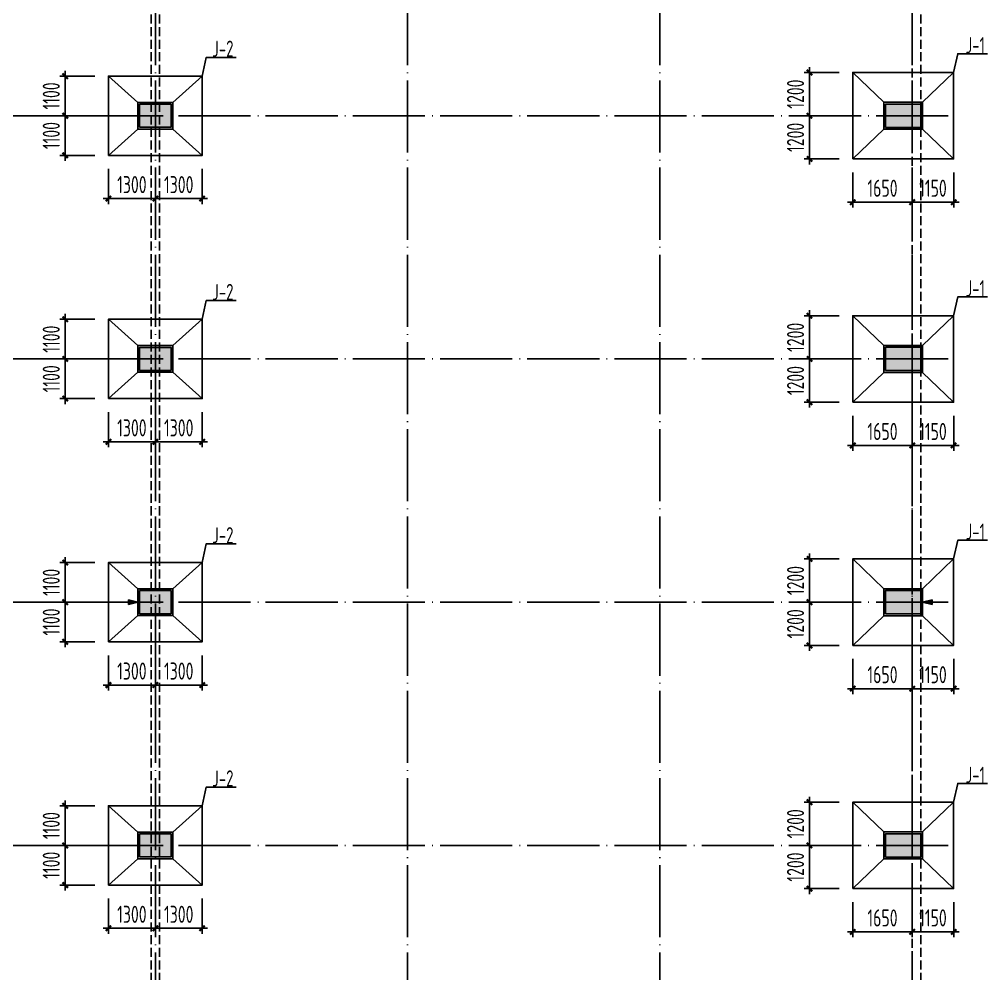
# Model space of a CAD drawing. Extents: x 2072855 to 2883818, y 17306032 to 17674225.
# Drawn here: x 2146511 to 2173376, y 17535996 to 17562478 of the extents above; entities that cross this region are included whole.
import ezdxf
from ezdxf.enums import TextEntityAlignment as Align

# ---------------------------------------------------------------- set-up
doc = ezdxf.new("R2010")
doc.units = 0
doc.header["$LTSCALE"] = 1000
doc.header["$MEASUREMENT"] = 0
for name, pattern in [('94', [0]), ('DASH', [0.35, 0.25, -0.1]), ('DOTE', [2.42, 2, -0.2, 0.02, -0.2])]:
    doc.linetypes.add(name, pattern=pattern)
doc.layers.get('Defpoints').update_dxf_attribs({"color": 250})
for name, color, linetype in [('1', 7, 'Continuous'), ('3', 3, 'Continuous'), ('3T_WOOD', 21, 'Continuous'), ('COLU', 253, 'Continuous'), ('COLU_DIM', 3, 'Continuous'), ('COLU_HATCH', 251, 'Continuous'), ('dim', 7, 'Continuous'), ('DOTE', 1, 'DOTE'), ('S_SURFACE', 6, 'Continuous'), ('搅拌桩', 136, 'Continuous')]:
    doc.layers.add(name, color=color, linetype=linetype)
doc.styles.add('TSSD_Dimension', font='Tssdeng.shx', dxfattribs={"width": 0.7, "bigfont": 'hztxt.shx'})
doc.styles.add('TSSD_REIN', font='tssdeng.shx', dxfattribs={"width": 0.7, "bigfont": 'tssdchn.shx'})
doc.dimstyles.new('TSSD_150_150', dxfattribs={"dimtxt": 475, "dimasz": 150, "dimexe": 150, "dimexo": 375, "dimgap": 150, "dimtad": 1, "dimdec": 0, "dimzin": 0, "dimdsep": 46, "dimtxsty": 'TSSD_Dimension', "dimblk": 'ARCHTICK', "dimcen": 0, "dimdle": 150, "dimclrt": 7, "dimadec": 0, "dimazin": 0, "dimtfac": 1, "dimtdec": 0, "dimtix": 1, "dimtmove": 2, "dimatfit": 3, "dimfxl": 0, "dimtolj": 1, "dimtzin": 0, "dimarcsym": 0})

# ---------------------------------------------------------------- blocks, each defined once
blk = doc.blocks.new('_ArchTick')
at = {"color": 0, "linetype": 'ByBlock', "const_width": 0.4}
blk.add_lwpolyline([(-0.5, -0.5), (0.5, 0.5)], dxfattribs=at)
blk = doc.blocks.new('*D524')
at = {"layer": 'COLU_DIM', "color": 0, "lineweight": -2}
for p, q in [((2150284, 17558329), (2150284, 17557354)), ((2151583, 17558329), (2151583, 17557354)), ((2151733, 17557504), (2150134, 17557504))]:
    blk.add_line(p, q, dxfattribs=at)
at = {"layer": 'Defpoints', "color": 0}
for p in [(2150284, 17558704), (2151583, 17558704), (2150284, 17557504)]:
    blk.add_point(p, dxfattribs=at)
at = {"layer": 'COLU_DIM', "color": 0, "lineweight": -2, "xscale": 150, "yscale": 150, "zscale": 150, "rotation": 180}
blk.add_blockref('_ArchTick', (2150284, 17557504), dxfattribs=at)
at = {"layer": 'COLU_DIM', "color": 0, "lineweight": -2, "xscale": 150, "yscale": 150, "zscale": 150}
blk.add_blockref('_ArchTick', (2151583, 17557504), dxfattribs=at)
at = {"layer": 'COLU_DIM', "color": 7, "insert": (2150933, 17557892), "char_height": 475, "attachment_point": 5, "style": 'TSSD_Dimension'}
blk.add_mtext('\\A1;1300', dxfattribs=at)
blk = doc.blocks.new('*D525')
at = {"layer": 'COLU_DIM', "color": 0, "lineweight": -2}
for p, q in [((2148983, 17558329), (2148983, 17557354)), ((2150284, 17558329), (2150284, 17557354)), ((2150434, 17557504), (2148833, 17557504))]:
    blk.add_line(p, q, dxfattribs=at)
at = {"layer": 'Defpoints', "color": 0}
for p in [(2148983, 17558704), (2150284, 17558704), (2148983, 17557504)]:
    blk.add_point(p, dxfattribs=at)
at = {"layer": 'COLU_DIM', "color": 0, "lineweight": -2, "xscale": 150, "yscale": 150, "zscale": 150, "rotation": 180}
blk.add_blockref('_ArchTick', (2148983, 17557504), dxfattribs=at)
at = {"layer": 'COLU_DIM', "color": 0, "lineweight": -2, "xscale": 150, "yscale": 150, "zscale": 150}
blk.add_blockref('_ArchTick', (2150284, 17557504), dxfattribs=at)
at = {"layer": 'COLU_DIM', "color": 7, "insert": (2149633, 17557892), "char_height": 475, "attachment_point": 5, "style": 'TSSD_Dimension'}
blk.add_mtext('\\A1;1300', dxfattribs=at)
blk = doc.blocks.new('*D526')
at = {"layer": 'COLU_DIM', "color": 0, "lineweight": -2}
for p, q in [((2148608, 17559804), (2147633, 17559804)), ((2147783, 17559804), (2147783, 17559954)), ((2147783, 17558704), (2147783, 17559804)), ((2148608, 17558704), (2147633, 17558704)), ((2147783, 17558704), (2147783, 17558554))]:
    blk.add_line(p, q, dxfattribs=at)
at = {"layer": 'Defpoints', "color": 0}
for p in [(2147783, 17559804), (2148983, 17559804), (2148983, 17558704)]:
    blk.add_point(p, dxfattribs=at)
at = {"layer": 'COLU_DIM', "color": 0, "lineweight": -2, "xscale": 150, "yscale": 150, "zscale": 150}
for p, rotation in [((2147783, 17559804), 270), ((2147783, 17558704), 90)]:
    blk.add_blockref('_ArchTick', p, dxfattribs=dict(at, rotation=rotation))
at = {"layer": 'COLU_DIM', "color": 7, "insert": (2147396, 17559254), "char_height": 475, "attachment_point": 5, "rotation": 90, "style": 'TSSD_Dimension'}
blk.add_mtext('\\A1;1100', dxfattribs=at)
blk = doc.blocks.new('*D527')
at = {"layer": 'COLU_DIM', "color": 0, "lineweight": -2}
for p, q in [((2148608, 17560904), (2147633, 17560904)), ((2147783, 17560904), (2147783, 17561054)), ((2147783, 17559804), (2147783, 17560904)), ((2148608, 17559804), (2147633, 17559804)), ((2147783, 17559804), (2147783, 17559654))]:
    blk.add_line(p, q, dxfattribs=at)
at = {"layer": 'Defpoints', "color": 0}
for p in [(2147783, 17560904), (2148983, 17560904), (2148983, 17559804)]:
    blk.add_point(p, dxfattribs=at)
at = {"layer": 'COLU_DIM', "color": 0, "lineweight": -2, "xscale": 150, "yscale": 150, "zscale": 150}
for p, rotation in [((2147783, 17560904), 270), ((2147783, 17559804), 90)]:
    blk.add_blockref('_ArchTick', p, dxfattribs=dict(at, rotation=rotation))
at = {"layer": 'COLU_DIM', "color": 7, "insert": (2147396, 17560354), "char_height": 475, "attachment_point": 5, "rotation": 90, "style": 'TSSD_Dimension'}
blk.add_mtext('\\A1;1100', dxfattribs=at)
blk = doc.blocks.new('*D528')
at = {"layer": 'COLU_DIM', "color": 0, "lineweight": -2}
for p, q in [((2171284, 17558229), (2171284, 17557254)), ((2172434, 17558229), (2172434, 17557254)), ((2171284, 17557404), (2171134, 17557404)), ((2172434, 17557404), (2171284, 17557404)), ((2172434, 17557404), (2172584, 17557404))]:
    blk.add_line(p, q, dxfattribs=at)
at = {"layer": 'Defpoints', "color": 0}
for p in [(2171284, 17558604), (2172434, 17558604), (2171284, 17557404)]:
    blk.add_point(p, dxfattribs=at)
at = {"layer": 'COLU_DIM', "color": 0, "lineweight": -2, "xscale": 150, "yscale": 150, "zscale": 150}
blk.add_blockref('_ArchTick', (2171284, 17557404), dxfattribs=at)
at = {"layer": 'COLU_DIM', "color": 0, "lineweight": -2, "xscale": 150, "yscale": 150, "zscale": 150, "rotation": 180}
blk.add_blockref('_ArchTick', (2172434, 17557404), dxfattribs=at)
at = {"layer": 'COLU_DIM', "color": 7, "insert": (2171859, 17557792), "char_height": 475, "attachment_point": 5, "style": 'TSSD_Dimension'}
blk.add_mtext('\\A1;1150', dxfattribs=at)
blk = doc.blocks.new('*D529')
at = {"layer": 'COLU_DIM', "color": 0, "lineweight": -2}
for p, q in [((2169634, 17558229), (2169634, 17557254)), ((2171284, 17558229), (2171284, 17557254)), ((2171434, 17557404), (2169484, 17557404))]:
    blk.add_line(p, q, dxfattribs=at)
at = {"layer": 'Defpoints', "color": 0}
for p in [(2169634, 17558604), (2171284, 17558604), (2169634, 17557404)]:
    blk.add_point(p, dxfattribs=at)
at = {"layer": 'COLU_DIM', "color": 0, "lineweight": -2, "xscale": 150, "yscale": 150, "zscale": 150, "rotation": 180}
blk.add_blockref('_ArchTick', (2169634, 17557404), dxfattribs=at)
at = {"layer": 'COLU_DIM', "color": 0, "lineweight": -2, "xscale": 150, "yscale": 150, "zscale": 150}
blk.add_blockref('_ArchTick', (2171284, 17557404), dxfattribs=at)
at = {"layer": 'COLU_DIM', "color": 7, "insert": (2170459, 17557792), "char_height": 475, "attachment_point": 5, "style": 'TSSD_Dimension'}
blk.add_mtext('\\A1;1650', dxfattribs=at)
blk = doc.blocks.new('*D530')
at = {"layer": 'COLU_DIM', "color": 0, "lineweight": -2}
for p, q in [((2169259, 17559804), (2168284, 17559804)), ((2168434, 17558454), (2168434, 17559954)), ((2169259, 17558604), (2168284, 17558604))]:
    blk.add_line(p, q, dxfattribs=at)
at = {"layer": 'Defpoints', "color": 0}
for p in [(2168434, 17559804), (2169634, 17559804), (2169634, 17558604)]:
    blk.add_point(p, dxfattribs=at)
at = {"layer": 'COLU_DIM', "color": 0, "lineweight": -2, "xscale": 150, "yscale": 150, "zscale": 150}
for p, rotation in [((2168434, 17559804), 90), ((2168434, 17558604), 270)]:
    blk.add_blockref('_ArchTick', p, dxfattribs=dict(at, rotation=rotation))
at = {"layer": 'COLU_DIM', "color": 7, "insert": (2168046, 17559204), "char_height": 475, "attachment_point": 5, "rotation": 90, "style": 'TSSD_Dimension'}
blk.add_mtext('\\A1;1200', dxfattribs=at)
blk = doc.blocks.new('*D531')
at = {"layer": 'COLU_DIM', "color": 0, "lineweight": -2}
for p, q in [((2168434, 17559654), (2168434, 17561154)), ((2169259, 17561004), (2168284, 17561004)), ((2169259, 17559804), (2168284, 17559804))]:
    blk.add_line(p, q, dxfattribs=at)
at = {"layer": 'Defpoints', "color": 0}
for p in [(2168434, 17561004), (2169634, 17561004), (2169634, 17559804)]:
    blk.add_point(p, dxfattribs=at)
at = {"layer": 'COLU_DIM', "color": 0, "lineweight": -2, "xscale": 150, "yscale": 150, "zscale": 150}
for p, rotation in [((2168434, 17561004), 90), ((2168434, 17559804), 270)]:
    blk.add_blockref('_ArchTick', p, dxfattribs=dict(at, rotation=rotation))
at = {"layer": 'COLU_DIM', "color": 7, "insert": (2168046, 17560404), "char_height": 475, "attachment_point": 5, "rotation": 90, "style": 'TSSD_Dimension'}
blk.add_mtext('\\A1;1200', dxfattribs=at)
blk = doc.blocks.new('*D536')
at = {"layer": 'COLU_DIM', "color": 0, "lineweight": -2}
for p, q in [((2150284, 17551579), (2150284, 17550604)), ((2151583, 17551579), (2151583, 17550604)), ((2151733, 17550754), (2150134, 17550754))]:
    blk.add_line(p, q, dxfattribs=at)
at = {"layer": 'Defpoints', "color": 0}
for p in [(2150284, 17551954), (2151583, 17551954), (2150284, 17550754)]:
    blk.add_point(p, dxfattribs=at)
at = {"layer": 'COLU_DIM', "color": 0, "lineweight": -2, "xscale": 150, "yscale": 150, "zscale": 150, "rotation": 180}
blk.add_blockref('_ArchTick', (2150284, 17550754), dxfattribs=at)
at = {"layer": 'COLU_DIM', "color": 0, "lineweight": -2, "xscale": 150, "yscale": 150, "zscale": 150}
blk.add_blockref('_ArchTick', (2151583, 17550754), dxfattribs=at)
at = {"layer": 'COLU_DIM', "color": 7, "insert": (2150933, 17551142), "char_height": 475, "attachment_point": 5, "style": 'TSSD_Dimension'}
blk.add_mtext('\\A1;1300', dxfattribs=at)
blk = doc.blocks.new('*D537')
at = {"layer": 'COLU_DIM', "color": 0, "lineweight": -2}
for p, q in [((2148983, 17551579), (2148983, 17550604)), ((2150284, 17551579), (2150284, 17550604)), ((2150434, 17550754), (2148833, 17550754))]:
    blk.add_line(p, q, dxfattribs=at)
at = {"layer": 'Defpoints', "color": 0}
for p in [(2148983, 17551954), (2150284, 17551954), (2148983, 17550754)]:
    blk.add_point(p, dxfattribs=at)
at = {"layer": 'COLU_DIM', "color": 0, "lineweight": -2, "xscale": 150, "yscale": 150, "zscale": 150, "rotation": 180}
blk.add_blockref('_ArchTick', (2148983, 17550754), dxfattribs=at)
at = {"layer": 'COLU_DIM', "color": 0, "lineweight": -2, "xscale": 150, "yscale": 150, "zscale": 150}
blk.add_blockref('_ArchTick', (2150284, 17550754), dxfattribs=at)
at = {"layer": 'COLU_DIM', "color": 7, "insert": (2149633, 17551142), "char_height": 475, "attachment_point": 5, "style": 'TSSD_Dimension'}
blk.add_mtext('\\A1;1300', dxfattribs=at)
blk = doc.blocks.new('*D538')
at = {"layer": 'COLU_DIM', "color": 0, "lineweight": -2}
for p, q in [((2148608, 17553054), (2147633, 17553054)), ((2147783, 17553054), (2147783, 17553204)), ((2147783, 17551954), (2147783, 17553054)), ((2148608, 17551954), (2147633, 17551954)), ((2147783, 17551954), (2147783, 17551804))]:
    blk.add_line(p, q, dxfattribs=at)
at = {"layer": 'Defpoints', "color": 0}
for p in [(2147783, 17553054), (2148983, 17553054), (2148983, 17551954)]:
    blk.add_point(p, dxfattribs=at)
at = {"layer": 'COLU_DIM', "color": 0, "lineweight": -2, "xscale": 150, "yscale": 150, "zscale": 150}
for p, rotation in [((2147783, 17553054), 270), ((2147783, 17551954), 90)]:
    blk.add_blockref('_ArchTick', p, dxfattribs=dict(at, rotation=rotation))
at = {"layer": 'COLU_DIM', "color": 7, "insert": (2147396, 17552504), "char_height": 475, "attachment_point": 5, "rotation": 90, "style": 'TSSD_Dimension'}
blk.add_mtext('\\A1;1100', dxfattribs=at)
blk = doc.blocks.new('*D539')
at = {"layer": 'COLU_DIM', "color": 0, "lineweight": -2}
for p, q in [((2148608, 17554154), (2147633, 17554154)), ((2147783, 17554154), (2147783, 17554304)), ((2147783, 17553054), (2147783, 17554154)), ((2148608, 17553054), (2147633, 17553054)), ((2147783, 17553054), (2147783, 17552904))]:
    blk.add_line(p, q, dxfattribs=at)
at = {"layer": 'Defpoints', "color": 0}
for p in [(2147783, 17554154), (2148983, 17554154), (2148983, 17553054)]:
    blk.add_point(p, dxfattribs=at)
at = {"layer": 'COLU_DIM', "color": 0, "lineweight": -2, "xscale": 150, "yscale": 150, "zscale": 150}
for p, rotation in [((2147783, 17554154), 270), ((2147783, 17553054), 90)]:
    blk.add_blockref('_ArchTick', p, dxfattribs=dict(at, rotation=rotation))
at = {"layer": 'COLU_DIM', "color": 7, "insert": (2147396, 17553604), "char_height": 475, "attachment_point": 5, "rotation": 90, "style": 'TSSD_Dimension'}
blk.add_mtext('\\A1;1100', dxfattribs=at)
blk = doc.blocks.new('*D540')
at = {"layer": 'COLU_DIM', "color": 0, "lineweight": -2}
for p, q in [((2171284, 17551479), (2171284, 17550504)), ((2172434, 17551479), (2172434, 17550504)), ((2171284, 17550654), (2171134, 17550654)), ((2172434, 17550654), (2171284, 17550654)), ((2172434, 17550654), (2172584, 17550654))]:
    blk.add_line(p, q, dxfattribs=at)
at = {"layer": 'Defpoints', "color": 0}
for p in [(2171284, 17551854), (2172434, 17551854), (2171284, 17550654)]:
    blk.add_point(p, dxfattribs=at)
at = {"layer": 'COLU_DIM', "color": 0, "lineweight": -2, "xscale": 150, "yscale": 150, "zscale": 150}
blk.add_blockref('_ArchTick', (2171284, 17550654), dxfattribs=at)
at = {"layer": 'COLU_DIM', "color": 0, "lineweight": -2, "xscale": 150, "yscale": 150, "zscale": 150, "rotation": 180}
blk.add_blockref('_ArchTick', (2172434, 17550654), dxfattribs=at)
at = {"layer": 'COLU_DIM', "color": 7, "insert": (2171859, 17551042), "char_height": 475, "attachment_point": 5, "style": 'TSSD_Dimension'}
blk.add_mtext('\\A1;1150', dxfattribs=at)
blk = doc.blocks.new('*D541')
at = {"layer": 'COLU_DIM', "color": 0, "lineweight": -2}
for p, q in [((2169634, 17551479), (2169634, 17550504)), ((2171284, 17551479), (2171284, 17550504)), ((2171434, 17550654), (2169484, 17550654))]:
    blk.add_line(p, q, dxfattribs=at)
at = {"layer": 'Defpoints', "color": 0}
for p in [(2169634, 17551854), (2171284, 17551854), (2169634, 17550654)]:
    blk.add_point(p, dxfattribs=at)
at = {"layer": 'COLU_DIM', "color": 0, "lineweight": -2, "xscale": 150, "yscale": 150, "zscale": 150, "rotation": 180}
blk.add_blockref('_ArchTick', (2169634, 17550654), dxfattribs=at)
at = {"layer": 'COLU_DIM', "color": 0, "lineweight": -2, "xscale": 150, "yscale": 150, "zscale": 150}
blk.add_blockref('_ArchTick', (2171284, 17550654), dxfattribs=at)
at = {"layer": 'COLU_DIM', "color": 7, "insert": (2170459, 17551042), "char_height": 475, "attachment_point": 5, "style": 'TSSD_Dimension'}
blk.add_mtext('\\A1;1650', dxfattribs=at)
blk = doc.blocks.new('*D542')
at = {"layer": 'COLU_DIM', "color": 0, "lineweight": -2}
for p, q in [((2169259, 17553054), (2168284, 17553054)), ((2168434, 17551704), (2168434, 17553204)), ((2169259, 17551854), (2168284, 17551854))]:
    blk.add_line(p, q, dxfattribs=at)
at = {"layer": 'Defpoints', "color": 0}
for p in [(2168434, 17553054), (2169634, 17553054), (2169634, 17551854)]:
    blk.add_point(p, dxfattribs=at)
at = {"layer": 'COLU_DIM', "color": 0, "lineweight": -2, "xscale": 150, "yscale": 150, "zscale": 150}
for p, rotation in [((2168434, 17553054), 90), ((2168434, 17551854), 270)]:
    blk.add_blockref('_ArchTick', p, dxfattribs=dict(at, rotation=rotation))
at = {"layer": 'COLU_DIM', "color": 7, "insert": (2168046, 17552454), "char_height": 475, "attachment_point": 5, "rotation": 90, "style": 'TSSD_Dimension'}
blk.add_mtext('\\A1;1200', dxfattribs=at)
blk = doc.blocks.new('*D543')
at = {"layer": 'COLU_DIM', "color": 0, "lineweight": -2}
for p, q in [((2168434, 17552904), (2168434, 17554404)), ((2169259, 17554254), (2168284, 17554254)), ((2169259, 17553054), (2168284, 17553054))]:
    blk.add_line(p, q, dxfattribs=at)
at = {"layer": 'Defpoints', "color": 0}
for p in [(2168434, 17554254), (2169634, 17554254), (2169634, 17553054)]:
    blk.add_point(p, dxfattribs=at)
at = {"layer": 'COLU_DIM', "color": 0, "lineweight": -2, "xscale": 150, "yscale": 150, "zscale": 150}
for p, rotation in [((2168434, 17554254), 90), ((2168434, 17553054), 270)]:
    blk.add_blockref('_ArchTick', p, dxfattribs=dict(at, rotation=rotation))
at = {"layer": 'COLU_DIM', "color": 7, "insert": (2168046, 17553654), "char_height": 475, "attachment_point": 5, "rotation": 90, "style": 'TSSD_Dimension'}
blk.add_mtext('\\A1;1200', dxfattribs=at)
blk = doc.blocks.new('*D548')
at = {"layer": 'COLU_DIM', "color": 0, "lineweight": -2}
for p, q in [((2150284, 17544829), (2150284, 17543854)), ((2151583, 17544829), (2151583, 17543854)), ((2151733, 17544004), (2150134, 17544004))]:
    blk.add_line(p, q, dxfattribs=at)
at = {"layer": 'Defpoints', "color": 0}
for p in [(2150284, 17545204), (2151583, 17545204), (2150284, 17544004)]:
    blk.add_point(p, dxfattribs=at)
at = {"layer": 'COLU_DIM', "color": 0, "lineweight": -2, "xscale": 150, "yscale": 150, "zscale": 150, "rotation": 180}
blk.add_blockref('_ArchTick', (2150284, 17544004), dxfattribs=at)
at = {"layer": 'COLU_DIM', "color": 0, "lineweight": -2, "xscale": 150, "yscale": 150, "zscale": 150}
blk.add_blockref('_ArchTick', (2151583, 17544004), dxfattribs=at)
at = {"layer": 'COLU_DIM', "color": 7, "insert": (2150933, 17544392), "char_height": 475, "attachment_point": 5, "style": 'TSSD_Dimension'}
blk.add_mtext('\\A1;1300', dxfattribs=at)
blk = doc.blocks.new('*D549')
at = {"layer": 'COLU_DIM', "color": 0, "lineweight": -2}
for p, q in [((2148983, 17544829), (2148983, 17543854)), ((2150284, 17544829), (2150284, 17543854)), ((2150434, 17544004), (2148833, 17544004))]:
    blk.add_line(p, q, dxfattribs=at)
at = {"layer": 'Defpoints', "color": 0}
for p in [(2148983, 17545204), (2150284, 17545204), (2148983, 17544004)]:
    blk.add_point(p, dxfattribs=at)
at = {"layer": 'COLU_DIM', "color": 0, "lineweight": -2, "xscale": 150, "yscale": 150, "zscale": 150, "rotation": 180}
blk.add_blockref('_ArchTick', (2148983, 17544004), dxfattribs=at)
at = {"layer": 'COLU_DIM', "color": 0, "lineweight": -2, "xscale": 150, "yscale": 150, "zscale": 150}
blk.add_blockref('_ArchTick', (2150284, 17544004), dxfattribs=at)
at = {"layer": 'COLU_DIM', "color": 7, "insert": (2149633, 17544392), "char_height": 475, "attachment_point": 5, "style": 'TSSD_Dimension'}
blk.add_mtext('\\A1;1300', dxfattribs=at)
blk = doc.blocks.new('*D550')
at = {"layer": 'COLU_DIM', "color": 0, "lineweight": -2}
for p, q in [((2148608, 17546304), (2147633, 17546304)), ((2147783, 17546304), (2147783, 17546454)), ((2147783, 17545204), (2147783, 17546304)), ((2148608, 17545204), (2147633, 17545204)), ((2147783, 17545204), (2147783, 17545054))]:
    blk.add_line(p, q, dxfattribs=at)
at = {"layer": 'Defpoints', "color": 0}
for p in [(2147783, 17546304), (2148983, 17546304), (2148983, 17545204)]:
    blk.add_point(p, dxfattribs=at)
at = {"layer": 'COLU_DIM', "color": 0, "lineweight": -2, "xscale": 150, "yscale": 150, "zscale": 150}
for p, rotation in [((2147783, 17546304), 270), ((2147783, 17545204), 90)]:
    blk.add_blockref('_ArchTick', p, dxfattribs=dict(at, rotation=rotation))
at = {"layer": 'COLU_DIM', "color": 7, "insert": (2147396, 17545754), "char_height": 475, "attachment_point": 5, "rotation": 90, "style": 'TSSD_Dimension'}
blk.add_mtext('\\A1;1100', dxfattribs=at)
blk = doc.blocks.new('*D551')
at = {"layer": 'COLU_DIM', "color": 0, "lineweight": -2}
for p, q in [((2148608, 17547404), (2147633, 17547404)), ((2147783, 17547404), (2147783, 17547554)), ((2147783, 17546304), (2147783, 17547404)), ((2148608, 17546304), (2147633, 17546304)), ((2147783, 17546304), (2147783, 17546154))]:
    blk.add_line(p, q, dxfattribs=at)
at = {"layer": 'Defpoints', "color": 0}
for p in [(2147783, 17547404), (2148983, 17547404), (2148983, 17546304)]:
    blk.add_point(p, dxfattribs=at)
at = {"layer": 'COLU_DIM', "color": 0, "lineweight": -2, "xscale": 150, "yscale": 150, "zscale": 150}
for p, rotation in [((2147783, 17547404), 270), ((2147783, 17546304), 90)]:
    blk.add_blockref('_ArchTick', p, dxfattribs=dict(at, rotation=rotation))
at = {"layer": 'COLU_DIM', "color": 7, "insert": (2147396, 17546854), "char_height": 475, "attachment_point": 5, "rotation": 90, "style": 'TSSD_Dimension'}
blk.add_mtext('\\A1;1100', dxfattribs=at)
blk = doc.blocks.new('*D552')
at = {"layer": 'COLU_DIM', "color": 0, "lineweight": -2}
for p, q in [((2171284, 17544729), (2171284, 17543754)), ((2172434, 17544729), (2172434, 17543754)), ((2171284, 17543904), (2171134, 17543904)), ((2172434, 17543904), (2171284, 17543904)), ((2172434, 17543904), (2172584, 17543904))]:
    blk.add_line(p, q, dxfattribs=at)
at = {"layer": 'Defpoints', "color": 0}
for p in [(2171284, 17545104), (2172434, 17545104), (2171284, 17543904)]:
    blk.add_point(p, dxfattribs=at)
at = {"layer": 'COLU_DIM', "color": 0, "lineweight": -2, "xscale": 150, "yscale": 150, "zscale": 150}
blk.add_blockref('_ArchTick', (2171284, 17543904), dxfattribs=at)
at = {"layer": 'COLU_DIM', "color": 0, "lineweight": -2, "xscale": 150, "yscale": 150, "zscale": 150, "rotation": 180}
blk.add_blockref('_ArchTick', (2172434, 17543904), dxfattribs=at)
at = {"layer": 'COLU_DIM', "color": 7, "insert": (2171859, 17544292), "char_height": 475, "attachment_point": 5, "style": 'TSSD_Dimension'}
blk.add_mtext('\\A1;1150', dxfattribs=at)
blk = doc.blocks.new('*D553')
at = {"layer": 'COLU_DIM', "color": 0, "lineweight": -2}
for p, q in [((2169634, 17544729), (2169634, 17543754)), ((2171284, 17544729), (2171284, 17543754)), ((2171434, 17543904), (2169484, 17543904))]:
    blk.add_line(p, q, dxfattribs=at)
at = {"layer": 'Defpoints', "color": 0}
for p in [(2169634, 17545104), (2171284, 17545104), (2169634, 17543904)]:
    blk.add_point(p, dxfattribs=at)
at = {"layer": 'COLU_DIM', "color": 0, "lineweight": -2, "xscale": 150, "yscale": 150, "zscale": 150, "rotation": 180}
blk.add_blockref('_ArchTick', (2169634, 17543904), dxfattribs=at)
at = {"layer": 'COLU_DIM', "color": 0, "lineweight": -2, "xscale": 150, "yscale": 150, "zscale": 150}
blk.add_blockref('_ArchTick', (2171284, 17543904), dxfattribs=at)
at = {"layer": 'COLU_DIM', "color": 7, "insert": (2170459, 17544292), "char_height": 475, "attachment_point": 5, "style": 'TSSD_Dimension'}
blk.add_mtext('\\A1;1650', dxfattribs=at)
blk = doc.blocks.new('*D554')
at = {"layer": 'COLU_DIM', "color": 0, "lineweight": -2}
for p, q in [((2169259, 17546304), (2168284, 17546304)), ((2168434, 17544954), (2168434, 17546454)), ((2169259, 17545104), (2168284, 17545104))]:
    blk.add_line(p, q, dxfattribs=at)
at = {"layer": 'Defpoints', "color": 0}
for p in [(2168434, 17546304), (2169634, 17546304), (2169634, 17545104)]:
    blk.add_point(p, dxfattribs=at)
at = {"layer": 'COLU_DIM', "color": 0, "lineweight": -2, "xscale": 150, "yscale": 150, "zscale": 150}
for p, rotation in [((2168434, 17546304), 90), ((2168434, 17545104), 270)]:
    blk.add_blockref('_ArchTick', p, dxfattribs=dict(at, rotation=rotation))
at = {"layer": 'COLU_DIM', "color": 7, "insert": (2168046, 17545704), "char_height": 475, "attachment_point": 5, "rotation": 90, "style": 'TSSD_Dimension'}
blk.add_mtext('\\A1;1200', dxfattribs=at)
blk = doc.blocks.new('*D555')
at = {"layer": 'COLU_DIM', "color": 0, "lineweight": -2}
for p, q in [((2168434, 17546154), (2168434, 17547654)), ((2169259, 17547504), (2168284, 17547504)), ((2169259, 17546304), (2168284, 17546304))]:
    blk.add_line(p, q, dxfattribs=at)
at = {"layer": 'Defpoints', "color": 0}
for p in [(2168434, 17547504), (2169634, 17547504), (2169634, 17546304)]:
    blk.add_point(p, dxfattribs=at)
at = {"layer": 'COLU_DIM', "color": 0, "lineweight": -2, "xscale": 150, "yscale": 150, "zscale": 150}
for p, rotation in [((2168434, 17547504), 90), ((2168434, 17546304), 270)]:
    blk.add_blockref('_ArchTick', p, dxfattribs=dict(at, rotation=rotation))
at = {"layer": 'COLU_DIM', "color": 7, "insert": (2168046, 17546904), "char_height": 475, "attachment_point": 5, "rotation": 90, "style": 'TSSD_Dimension'}
blk.add_mtext('\\A1;1200', dxfattribs=at)
blk = doc.blocks.new('*D560')
at = {"layer": 'COLU_DIM', "color": 0, "lineweight": -2}
for p, q in [((2150284, 17538079), (2150284, 17537104)), ((2151583, 17538079), (2151583, 17537104)), ((2151733, 17537254), (2150134, 17537254))]:
    blk.add_line(p, q, dxfattribs=at)
at = {"layer": 'Defpoints', "color": 0}
for p in [(2150284, 17538454), (2151583, 17538454), (2150284, 17537254)]:
    blk.add_point(p, dxfattribs=at)
at = {"layer": 'COLU_DIM', "color": 0, "lineweight": -2, "xscale": 150, "yscale": 150, "zscale": 150, "rotation": 180}
blk.add_blockref('_ArchTick', (2150284, 17537254), dxfattribs=at)
at = {"layer": 'COLU_DIM', "color": 0, "lineweight": -2, "xscale": 150, "yscale": 150, "zscale": 150}
blk.add_blockref('_ArchTick', (2151583, 17537254), dxfattribs=at)
at = {"layer": 'COLU_DIM', "color": 7, "insert": (2150933, 17537642), "char_height": 475, "attachment_point": 5, "style": 'TSSD_Dimension'}
blk.add_mtext('\\A1;1300', dxfattribs=at)
blk = doc.blocks.new('*D561')
at = {"layer": 'COLU_DIM', "color": 0, "lineweight": -2}
for p, q in [((2148983, 17538079), (2148983, 17537104)), ((2150284, 17538079), (2150284, 17537104)), ((2150434, 17537254), (2148833, 17537254))]:
    blk.add_line(p, q, dxfattribs=at)
at = {"layer": 'Defpoints', "color": 0}
for p in [(2148983, 17538454), (2150284, 17538454), (2148983, 17537254)]:
    blk.add_point(p, dxfattribs=at)
at = {"layer": 'COLU_DIM', "color": 0, "lineweight": -2, "xscale": 150, "yscale": 150, "zscale": 150, "rotation": 180}
blk.add_blockref('_ArchTick', (2148983, 17537254), dxfattribs=at)
at = {"layer": 'COLU_DIM', "color": 0, "lineweight": -2, "xscale": 150, "yscale": 150, "zscale": 150}
blk.add_blockref('_ArchTick', (2150284, 17537254), dxfattribs=at)
at = {"layer": 'COLU_DIM', "color": 7, "insert": (2149633, 17537642), "char_height": 475, "attachment_point": 5, "style": 'TSSD_Dimension'}
blk.add_mtext('\\A1;1300', dxfattribs=at)
blk = doc.blocks.new('*D562')
at = {"layer": 'COLU_DIM', "color": 0, "lineweight": -2}
for p, q in [((2147783, 17539554), (2147783, 17539704)), ((2148608, 17539554), (2147633, 17539554)), ((2147783, 17538454), (2147783, 17539554)), ((2148608, 17538454), (2147633, 17538454)), ((2147783, 17538454), (2147783, 17538304))]:
    blk.add_line(p, q, dxfattribs=at)
at = {"layer": 'Defpoints', "color": 0}
for p in [(2147783, 17539554), (2148983, 17539554), (2148983, 17538454)]:
    blk.add_point(p, dxfattribs=at)
at = {"layer": 'COLU_DIM', "color": 0, "lineweight": -2, "xscale": 150, "yscale": 150, "zscale": 150}
for p, rotation in [((2147783, 17539554), 270), ((2147783, 17538454), 90)]:
    blk.add_blockref('_ArchTick', p, dxfattribs=dict(at, rotation=rotation))
at = {"layer": 'COLU_DIM', "color": 7, "insert": (2147396, 17539004), "char_height": 475, "attachment_point": 5, "rotation": 90, "style": 'TSSD_Dimension'}
blk.add_mtext('\\A1;1100', dxfattribs=at)
blk = doc.blocks.new('*D563')
at = {"layer": 'COLU_DIM', "color": 0, "lineweight": -2}
for p, q in [((2147783, 17540654), (2147783, 17540804)), ((2148608, 17540654), (2147633, 17540654)), ((2147783, 17539554), (2147783, 17540654)), ((2148608, 17539554), (2147633, 17539554)), ((2147783, 17539554), (2147783, 17539404))]:
    blk.add_line(p, q, dxfattribs=at)
at = {"layer": 'Defpoints', "color": 0}
for p in [(2147783, 17540654), (2148983, 17540654), (2148983, 17539554)]:
    blk.add_point(p, dxfattribs=at)
at = {"layer": 'COLU_DIM', "color": 0, "lineweight": -2, "xscale": 150, "yscale": 150, "zscale": 150}
for p, rotation in [((2147783, 17540654), 270), ((2147783, 17539554), 90)]:
    blk.add_blockref('_ArchTick', p, dxfattribs=dict(at, rotation=rotation))
at = {"layer": 'COLU_DIM', "color": 7, "insert": (2147396, 17540104), "char_height": 475, "attachment_point": 5, "rotation": 90, "style": 'TSSD_Dimension'}
blk.add_mtext('\\A1;1100', dxfattribs=at)
blk = doc.blocks.new('*D564')
at = {"layer": 'COLU_DIM', "color": 0, "lineweight": -2}
for p, q in [((2171284, 17537979), (2171284, 17537004)), ((2172434, 17537979), (2172434, 17537004)), ((2171284, 17537154), (2171134, 17537154)), ((2172434, 17537154), (2171284, 17537154)), ((2172434, 17537154), (2172584, 17537154))]:
    blk.add_line(p, q, dxfattribs=at)
at = {"layer": 'Defpoints', "color": 0}
for p in [(2171284, 17538354), (2172434, 17538354), (2171284, 17537154)]:
    blk.add_point(p, dxfattribs=at)
at = {"layer": 'COLU_DIM', "color": 0, "lineweight": -2, "xscale": 150, "yscale": 150, "zscale": 150}
blk.add_blockref('_ArchTick', (2171284, 17537154), dxfattribs=at)
at = {"layer": 'COLU_DIM', "color": 0, "lineweight": -2, "xscale": 150, "yscale": 150, "zscale": 150, "rotation": 180}
blk.add_blockref('_ArchTick', (2172434, 17537154), dxfattribs=at)
at = {"layer": 'COLU_DIM', "color": 7, "insert": (2171859, 17537542), "char_height": 475, "attachment_point": 5, "style": 'TSSD_Dimension'}
blk.add_mtext('\\A1;1150', dxfattribs=at)
blk = doc.blocks.new('*D565')
at = {"layer": 'COLU_DIM', "color": 0, "lineweight": -2}
for p, q in [((2169634, 17537979), (2169634, 17537004)), ((2171284, 17537979), (2171284, 17537004)), ((2171434, 17537154), (2169484, 17537154))]:
    blk.add_line(p, q, dxfattribs=at)
at = {"layer": 'Defpoints', "color": 0}
for p in [(2169634, 17538354), (2171284, 17538354), (2169634, 17537154)]:
    blk.add_point(p, dxfattribs=at)
at = {"layer": 'COLU_DIM', "color": 0, "lineweight": -2, "xscale": 150, "yscale": 150, "zscale": 150, "rotation": 180}
blk.add_blockref('_ArchTick', (2169634, 17537154), dxfattribs=at)
at = {"layer": 'COLU_DIM', "color": 0, "lineweight": -2, "xscale": 150, "yscale": 150, "zscale": 150}
blk.add_blockref('_ArchTick', (2171284, 17537154), dxfattribs=at)
at = {"layer": 'COLU_DIM', "color": 7, "insert": (2170459, 17537542), "char_height": 475, "attachment_point": 5, "style": 'TSSD_Dimension'}
blk.add_mtext('\\A1;1650', dxfattribs=at)
blk = doc.blocks.new('*D566')
at = {"layer": 'COLU_DIM', "color": 0, "lineweight": -2}
for p, q in [((2168434, 17538204), (2168434, 17539704)), ((2169259, 17539554), (2168284, 17539554)), ((2169259, 17538354), (2168284, 17538354))]:
    blk.add_line(p, q, dxfattribs=at)
at = {"layer": 'Defpoints', "color": 0}
for p in [(2168434, 17539554), (2169634, 17539554), (2169634, 17538354)]:
    blk.add_point(p, dxfattribs=at)
at = {"layer": 'COLU_DIM', "color": 0, "lineweight": -2, "xscale": 150, "yscale": 150, "zscale": 150}
for p, rotation in [((2168434, 17539554), 90), ((2168434, 17538354), 270)]:
    blk.add_blockref('_ArchTick', p, dxfattribs=dict(at, rotation=rotation))
at = {"layer": 'COLU_DIM', "color": 7, "insert": (2168046, 17538954), "char_height": 475, "attachment_point": 5, "rotation": 90, "style": 'TSSD_Dimension'}
blk.add_mtext('\\A1;1200', dxfattribs=at)
blk = doc.blocks.new('*D567')
at = {"layer": 'COLU_DIM', "color": 0, "lineweight": -2}
for p, q in [((2169259, 17540754), (2168284, 17540754)), ((2168434, 17539404), (2168434, 17540904)), ((2169259, 17539554), (2168284, 17539554))]:
    blk.add_line(p, q, dxfattribs=at)
at = {"layer": 'Defpoints', "color": 0}
for p in [(2168434, 17540754), (2169634, 17540754), (2169634, 17539554)]:
    blk.add_point(p, dxfattribs=at)
at = {"layer": 'COLU_DIM', "color": 0, "lineweight": -2, "xscale": 150, "yscale": 150, "zscale": 150}
for p, rotation in [((2168434, 17540754), 90), ((2168434, 17539554), 270)]:
    blk.add_blockref('_ArchTick', p, dxfattribs=dict(at, rotation=rotation))
at = {"layer": 'COLU_DIM', "color": 7, "insert": (2168046, 17540154), "char_height": 475, "attachment_point": 5, "rotation": 90, "style": 'TSSD_Dimension'}
blk.add_mtext('\\A1;1200', dxfattribs=at)
blk = doc.blocks.new('A$C177878A3')
at = {"layer": '1', "linetype": '94'}
blk.add_hatch(color=6, dxfattribs=at).paths.add_polyline_path([(112, 433), (0, 0), (224, 0)])
at = {"layer": '1', "color": 6, "linetype": '94'}
for p, q in [((0, 0), (112, 433)), ((224, 0), (112, 433)), ((0, 0), (224, 0))]:
    blk.add_line(p, q, dxfattribs=at)
blk = doc.blocks.new('A$C32175502')
at = {"layer": '1', "linetype": '94'}
blk.add_blockref('A$C177878A3', (0, 0), dxfattribs=at)
blk = doc.blocks.new('A$C3C5B3CE3')
at = {"layer": '1', "linetype": '94', "rotation": 180}
blk.add_blockref('A$C32175502', (224, 433), dxfattribs=at)
blk = doc.blocks.new('A$C43EB326B')
at = {"layer": '搅拌桩'}
blk.add_blockref('A$C3C5B3CE3', (0, 0), dxfattribs=at)
blk = doc.blocks.new('A$C2BB7790D')
at = {"layer": 'dim'}
blk.add_blockref('A$C43EB326B', (0, 0), dxfattribs=at)

msp = doc.modelspace()

# ---------------------------------------------------------------- hatches: boundary and pattern name
at = {"layer": 'COLU_HATCH'}
for points in [[(2149848.6, 17559484.2), (2149848.6, 17560124.2), (2150718.6, 17560124.2), (2150718.6, 17559484.2)], [(2170543.6, 17559479.2), (2170543.6, 17560129.2), (2171523.6, 17560129.2), (2171523.6, 17559479.2)], [(2149848.6, 17552734.2), (2149848.6, 17553374.2), (2150718.6, 17553374.2), (2150718.6, 17552734.2)], [(2170543.6, 17552729.2), (2170543.6, 17553379.2), (2171523.6, 17553379.2), (2171523.6, 17552729.2)], [(2149848.6, 17545984.2), (2149848.6, 17546624.2), (2150718.6, 17546624.2), (2150718.6, 17545984.2)], [(2170543.6, 17545979.2), (2170543.6, 17546629.2), (2171523.6, 17546629.2), (2171523.6, 17545979.2)], [(2149848.6, 17539234.2), (2149848.6, 17539874.2), (2150718.6, 17539874.2), (2150718.6, 17539234.2)], [(2170543.6, 17539229.2), (2170543.6, 17539879.2), (2171523.6, 17539879.2), (2171523.6, 17539229.2)]]:
    msp.add_hatch(color=256, dxfattribs=at).paths.add_polyline_path(points)

# ---------------------------------------------------------------- linework, layer by layer
at = {"layer": '3T_WOOD'}
for p, q in [((2149798.6, 17560174.2), (2148983.3, 17560904.2)), ((2150768.6, 17560174.2), (2151583.3, 17560904.2)), ((2170493.6, 17560179.2), (2169633.6, 17561004.2)), ((2171573.6, 17560179.2), (2172433.6, 17561004.2)), ((2149798.6, 17559434.2), (2148983.3, 17558704.2)), ((2150768.6, 17559434.2), (2151583.3, 17558704.2)), ((2170493.6, 17559429.2), (2169633.6, 17558604.2)), ((2171573.6, 17559429.2), (2172433.6, 17558604.2)), ((2149798.6, 17553424.2), (2148983.3, 17554154.2)), ((2150768.6, 17553424.2), (2151583.3, 17554154.2)), ((2170493.6, 17553429.2), (2169633.6, 17554254.2)), ((2171573.6, 17553429.2), (2172433.6, 17554254.2)), ((2149798.6, 17552684.2), (2148983.3, 17551954.2)), ((2150768.6, 17552684.2), (2151583.3, 17551954.2)), ((2170493.6, 17552679.2), (2169633.6, 17551854.2)), ((2171573.6, 17552679.2), (2172433.6, 17551854.2)), ((2149798.6, 17546674.2), (2148983.3, 17547404.2)), ((2150768.6, 17546674.2), (2151583.3, 17547404.2)), ((2170493.6, 17546679.2), (2169633.6, 17547504.2)), ((2171573.6, 17546679.2), (2172433.6, 17547504.2)), ((2149798.6, 17545934.2), (2148983.3, 17545204.2)), ((2150768.6, 17545934.2), (2151583.3, 17545204.2)), ((2170493.6, 17545929.2), (2169633.6, 17545104.2)), ((2171573.6, 17545929.2), (2172433.6, 17545104.2)), ((2170493.6, 17539929.2), (2169633.6, 17540754.2)), ((2171573.6, 17539929.2), (2172433.6, 17540754.2)), ((2149798.6, 17539924.2), (2148983.3, 17540654.2)), ((2150768.6, 17539924.2), (2151583.3, 17540654.2)), ((2149798.6, 17539184.2), (2148983.3, 17538454.2)), ((2150768.6, 17539184.2), (2151583.3, 17538454.2)), ((2170493.6, 17539179.2), (2169633.6, 17538354.2)), ((2171573.6, 17539179.2), (2172433.6, 17538354.2))]:
    msp.add_line(p, q, dxfattribs=at)
for points in [[(2152526, 17561424.6), (2151696.4, 17561424.6), (2151583.3, 17560904.2)], [(2173376.3, 17561524.6), (2172546.8, 17561524.6), (2172433.6, 17561004.2)], [(2152526, 17554674.6), (2151696.4, 17554674.6), (2151583.3, 17554154.2)], [(2173376.3, 17554774.6), (2172546.8, 17554774.6), (2172433.6, 17554254.2)], [(2152526, 17547924.6), (2151696.4, 17547924.6), (2151583.3, 17547404.2)], [(2173376.3, 17548024.6), (2172546.8, 17548024.6), (2172433.6, 17547504.2)], [(2173376.3, 17541274.6), (2172546.8, 17541274.6), (2172433.6, 17540754.2)], [(2152526, 17541174.6), (2151696.4, 17541174.6), (2151583.3, 17540654.2)]]:
    msp.add_lwpolyline(points, dxfattribs=at)
at = {"layer": 'COLU'}
for points in [[(2148983.3, 17558704.2), (2148983.3, 17560904.2), (2151583.3, 17560904.2), (2151583.3, 17558704.2)], [(2169633.6, 17558604.2), (2169633.6, 17561004.2), (2172433.6, 17561004.2), (2172433.6, 17558604.2)], [(2149798.6, 17559434.2), (2149798.6, 17560174.2), (2150768.6, 17560174.2), (2150768.6, 17559434.2)], [(2149848.6, 17559484.2), (2149848.6, 17560124.2), (2150718.6, 17560124.2), (2150718.6, 17559484.2)], [(2170493.6, 17559429.2), (2170493.6, 17560179.2), (2171573.6, 17560179.2), (2171573.6, 17559429.2)], [(2170543.6, 17559479.2), (2170543.6, 17560129.2), (2171523.6, 17560129.2), (2171523.6, 17559479.2)], [(2148983.3, 17551954.2), (2148983.3, 17554154.2), (2151583.3, 17554154.2), (2151583.3, 17551954.2)], [(2169633.6, 17551854.2), (2169633.6, 17554254.2), (2172433.6, 17554254.2), (2172433.6, 17551854.2)], [(2149798.6, 17552684.2), (2149798.6, 17553424.2), (2150768.6, 17553424.2), (2150768.6, 17552684.2)], [(2149848.6, 17552734.2), (2149848.6, 17553374.2), (2150718.6, 17553374.2), (2150718.6, 17552734.2)], [(2170493.6, 17552679.2), (2170493.6, 17553429.2), (2171573.6, 17553429.2), (2171573.6, 17552679.2)], [(2170543.6, 17552729.2), (2170543.6, 17553379.2), (2171523.6, 17553379.2), (2171523.6, 17552729.2)], [(2148983.3, 17545204.2), (2148983.3, 17547404.2), (2151583.3, 17547404.2), (2151583.3, 17545204.2)], [(2169633.6, 17545104.2), (2169633.6, 17547504.2), (2172433.6, 17547504.2), (2172433.6, 17545104.2)], [(2149798.6, 17545934.2), (2149798.6, 17546674.2), (2150768.6, 17546674.2), (2150768.6, 17545934.2)], [(2149848.6, 17545984.2), (2149848.6, 17546624.2), (2150718.6, 17546624.2), (2150718.6, 17545984.2)], [(2170493.6, 17545929.2), (2170493.6, 17546679.2), (2171573.6, 17546679.2), (2171573.6, 17545929.2)], [(2170543.6, 17545979.2), (2170543.6, 17546629.2), (2171523.6, 17546629.2), (2171523.6, 17545979.2)], [(2169633.6, 17538354.2), (2169633.6, 17540754.2), (2172433.6, 17540754.2), (2172433.6, 17538354.2)], [(2148983.3, 17538454.2), (2148983.3, 17540654.2), (2151583.3, 17540654.2), (2151583.3, 17538454.2)], [(2149798.6, 17539184.2), (2149798.6, 17539924.2), (2150768.6, 17539924.2), (2150768.6, 17539184.2)], [(2149848.6, 17539234.2), (2149848.6, 17539874.2), (2150718.6, 17539874.2), (2150718.6, 17539234.2)], [(2170493.6, 17539179.2), (2170493.6, 17539929.2), (2171573.6, 17539929.2), (2171573.6, 17539179.2)], [(2170543.6, 17539229.2), (2170543.6, 17539879.2), (2171523.6, 17539879.2), (2171523.6, 17539229.2)]]:
    msp.add_lwpolyline(points, close=True, dxfattribs=at)
at = {"layer": 'DOTE'}
for p, q in [((2150283.6, 17575304.2), (2150283.6, 17510904.6)), ((2157283.6, 17575304.2), (2157283.6, 17510870.6)), ((2164283.6, 17575304.2), (2164283.6, 17510870.6)), ((2171283.6, 17575304.2), (2171283.6, 17510870.6)), ((2172283.6, 17559804.2), (2128295.6, 17559804.2)), ((2172283.6, 17553054.2), (2128295.6, 17553054.2)), ((2172283.6, 17546304.2), (2128295.6, 17546304.2)), ((2172283.6, 17539554.2), (2128295.6, 17539554.2))]:
    msp.add_line(p, q, dxfattribs=at)
at = {"layer": 'S_SURFACE', "linetype": 'DASH'}
for p, q in [((2150163.6, 17572764.2), (2150163.6, 17516304.2)), ((2150403.6, 17572764.2), (2150403.6, 17516304.2))]:
    msp.add_line(p, q, dxfattribs=at)
for points in [[(2171523.6, 17515464.2), (2171523.6, 17515464.2), (2171523.6, 17573544.2), (2129043.6, 17573544.2), (2129043.6, 17515464.2)], [(2171283.6, 17515714.7), (2171283.6, 17573304.2), (2129283.6, 17573304.2), (2129283.6, 17515704.2), (2130023.6, 17515704.2)]]:
    msp.add_lwpolyline(points, dxfattribs=at)

# ---------------------------------------------------------------- block references
at = {"layer": '3', "yscale": 0.6000000014901161, "zscale": 0.6}
for p, xscale, rotation in [((2149798.6, 17546371.3), -0.5999999977648258, 90), ((2171573.6, 17546371.3), 0.5999999977648258, 270)]:
    msp.add_blockref('A$C2BB7790D', p, dxfattribs=dict(at, xscale=xscale, rotation=rotation))

# ---------------------------------------------------------------- texts
at = {"layer": '3T_WOOD', "style": 'TSSD_REIN', "width": 0.7}
for s, p in [('J-2', (2152452.1, 17561437)), ('J-1', (2173302.4, 17561537)), ('J-1', (2173302.4, 17554787)), ('J-2', (2152452.1, 17554687)), ('J-1', (2173302.4, 17548037)), ('J-2', (2152452.1, 17547937)), ('J-1', (2173302.4, 17541287)), ('J-2', (2152452.1, 17541187))]:
    msp.add_text(s, height=450, dxfattribs=at).set_placement(p, align=Align.RIGHT)

# ---------------------------------------------------------------- dimensions: what is measured, and where the dimension line sits
at = {"layer": 'COLU_DIM'}
for base, p1, p2, angle, picture, middle in [((2168433.6, 17561004.2), (2169633.6, 17559804.2), (2169633.6, 17561004.2), 90, '*D531', (2168046.1, 17560404.2)), ((2147783.3, 17560904.2), (2148983.3, 17559804.2), (2148983.3, 17560904.2), 90, '*D527', (2147395.8, 17560354.2)), ((2147783.3, 17559804.2), (2148983.3, 17558704.2), (2148983.3, 17559804.2), 90, '*D526', (2147395.8, 17559254.2)), ((2168433.6, 17559804.2), (2169633.6, 17558604.2), (2169633.6, 17559804.2), 90, '*D530', (2168046.1, 17559204.2)), ((2148983.3, 17557504.2), (2150283.6, 17558704.2), (2148983.3, 17558704.2), 180, '*D525', (2149633.5, 17557891.7)), ((2150283.6, 17557504.2), (2151583.3, 17558704.2), (2150283.6, 17558704.2), 180, '*D524', (2150933.5, 17557891.7)), ((2169633.6, 17557404.2), (2171283.6, 17558604.2), (2169633.6, 17558604.2), 180, '*D529', (2170458.6, 17557791.7)), ((2171283.6, 17557404.2), (2172433.6, 17558604.2), (2171283.6, 17558604.2), 180, '*D528', (2171858.6, 17557791.7)), ((2168433.6, 17554254.2), (2169633.6, 17553054.2), (2169633.6, 17554254.2), 90, '*D543', (2168046.1, 17553654.2)), ((2147783.3, 17554154.2), (2148983.3, 17553054.2), (2148983.3, 17554154.2), 90, '*D539', (2147395.8, 17553604.2)), ((2147783.3, 17553054.2), (2148983.3, 17551954.2), (2148983.3, 17553054.2), 90, '*D538', (2147395.8, 17552504.2)), ((2168433.6, 17553054.2), (2169633.6, 17551854.2), (2169633.6, 17553054.2), 90, '*D542', (2168046.1, 17552454.2)), ((2148983.3, 17550754.2), (2150283.6, 17551954.2), (2148983.3, 17551954.2), 180, '*D537', (2149633.5, 17551141.7)), ((2150283.6, 17550754.2), (2151583.3, 17551954.2), (2150283.6, 17551954.2), 180, '*D536', (2150933.5, 17551141.7)), ((2169633.6, 17550654.2), (2171283.6, 17551854.2), (2169633.6, 17551854.2), 180, '*D541', (2170458.6, 17551041.7)), ((2171283.6, 17550654.2), (2172433.6, 17551854.2), (2171283.6, 17551854.2), 180, '*D540', (2171858.6, 17551041.7)), ((2168433.6, 17547504.2), (2169633.6, 17546304.2), (2169633.6, 17547504.2), 90, '*D555', (2168046.1, 17546904.2)), ((2147783.3, 17547404.2), (2148983.3, 17546304.2), (2148983.3, 17547404.2), 90, '*D551', (2147395.8, 17546854.2)), ((2147783.3, 17546304.2), (2148983.3, 17545204.2), (2148983.3, 17546304.2), 90, '*D550', (2147395.8, 17545754.2)), ((2168433.6, 17546304.2), (2169633.6, 17545104.2), (2169633.6, 17546304.2), 90, '*D554', (2168046.1, 17545704.2)), ((2148983.3, 17544004.2), (2150283.6, 17545204.2), (2148983.3, 17545204.2), 180, '*D549', (2149633.5, 17544391.7)), ((2150283.6, 17544004.2), (2151583.3, 17545204.2), (2150283.6, 17545204.2), 180, '*D548', (2150933.5, 17544391.7)), ((2169633.6, 17543904.2), (2171283.6, 17545104.2), (2169633.6, 17545104.2), 180, '*D553', (2170458.6, 17544291.7)), ((2171283.6, 17543904.2), (2172433.6, 17545104.2), (2171283.6, 17545104.2), 180, '*D552', (2171858.6, 17544291.7)), ((2147783.3, 17540654.2), (2148983.3, 17539554.2), (2148983.3, 17540654.2), 90, '*D563', (2147395.8, 17540104.2)), ((2168433.6, 17540754.2), (2169633.6, 17539554.2), (2169633.6, 17540754.2), 90, '*D567', (2168046.1, 17540154.2)), ((2147783.3, 17539554.2), (2148983.3, 17538454.2), (2148983.3, 17539554.2), 90, '*D562', (2147395.8, 17539004.2)), ((2168433.6, 17539554.2), (2169633.6, 17538354.2), (2169633.6, 17539554.2), 90, '*D566', (2168046.1, 17538954.2)), ((2148983.3, 17537254.2), (2150283.6, 17538454.2), (2148983.3, 17538454.2), 180, '*D561', (2149633.5, 17537641.7)), ((2150283.6, 17537254.2), (2151583.3, 17538454.2), (2150283.6, 17538454.2), 180, '*D560', (2150933.5, 17537641.7)), ((2169633.6, 17537154.2), (2171283.6, 17538354.2), (2169633.6, 17538354.2), 180, '*D565', (2170458.6, 17537541.7)), ((2171283.6, 17537154.2), (2172433.6, 17538354.2), (2171283.6, 17538354.2), 180, '*D564', (2171858.6, 17537541.7))]:
    dim = msp.add_linear_dim(base=base, p1=p1, p2=p2, angle=angle, dimstyle='TSSD_150_150', dxfattribs=at)
    dim.commit()
    dim.dimension.update_dxf_attribs({"geometry": picture, "text_midpoint": middle})

doc.saveas('drawing.dxf')
